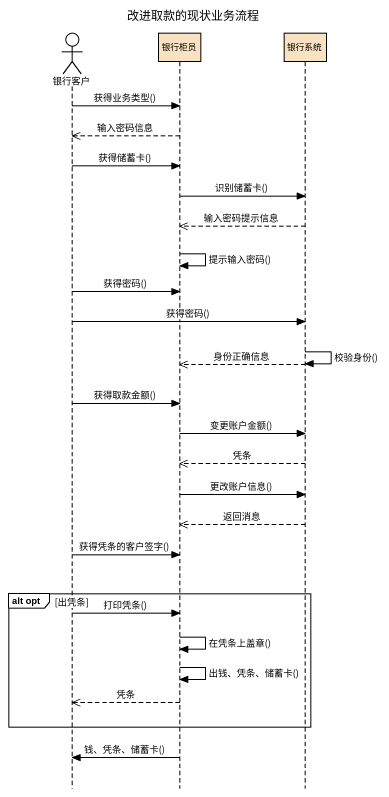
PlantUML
@startuml
title 改进取款的现状业务流程
hide footbox
actor 银行客户
participant 银行柜员 #F8E2C1
participant 银行系统 #F8E2C1

银行客户 -> 银行柜员 : 获得业务类型()
银行柜员 -->> 银行客户 : 输入密码信息
银行客户 -> 银行柜员 : 获得储蓄卡()
银行柜员 -> 银行系统 : 识别储蓄卡()
银行系统 -->> 银行柜员 : 输入密码提示信息
银行柜员 -> 银行柜员 : 提示输入密码()
银行客户 -> 银行柜员 : 获得密码()
银行客户 -> 银行系统 : 获得密码()
银行系统 -> 银行系统 : 校验身份()
银行系统 -->> 银行柜员 : 身份正确信息
银行客户 -> 银行柜员 : 获得取款金额()
银行柜员 -> 银行系统 : 变更账户金额()
银行系统 -->> 银行柜员 : 凭条
银行柜员 -> 银行系统 : 更改账户信息()
银行系统 -->> 银行柜员 : 返回消息
银行客户 -> 银行柜员 : 获得凭条的客户签字()
group alt opt [出凭条]
  银行客户 -> 银行柜员 : 打印凭条()
  银行柜员 -> 银行柜员 : 在凭条上盖章()
  银行柜员 -> 银行柜员 : 出钱、凭条、储蓄卡()
  银行柜员 -->> 银行客户 : 凭条
end
银行柜员 -> 银行客户 : 钱、凭条、储蓄卡()
@enduml
